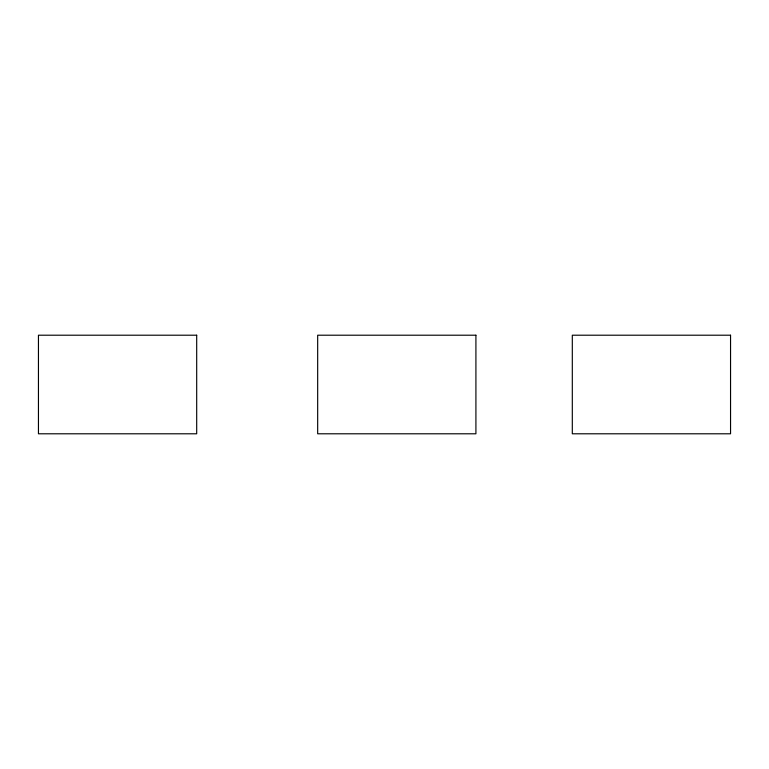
<?xml version="1.0" encoding="UTF-8"?>
<svg xmlns="http://www.w3.org/2000/svg" width="769" height="769" viewBox="0 0 769 769"><rect width="100%" height="100%" fill="white"/><g stroke="black" fill="none" stroke-linecap="round" stroke-linejoin="round"><path stroke-width="1.15" d="M196.691 335.207L38.45 335.207L38.45 433.793L196.691 433.793L196.691 335.207M475.915 335.207L317.674 335.207L317.674 433.793L475.915 433.793L475.915 335.207M730.55 335.207L572.309 335.207L572.309 433.793L730.55 433.793L730.55 335.207"/></g></svg>
